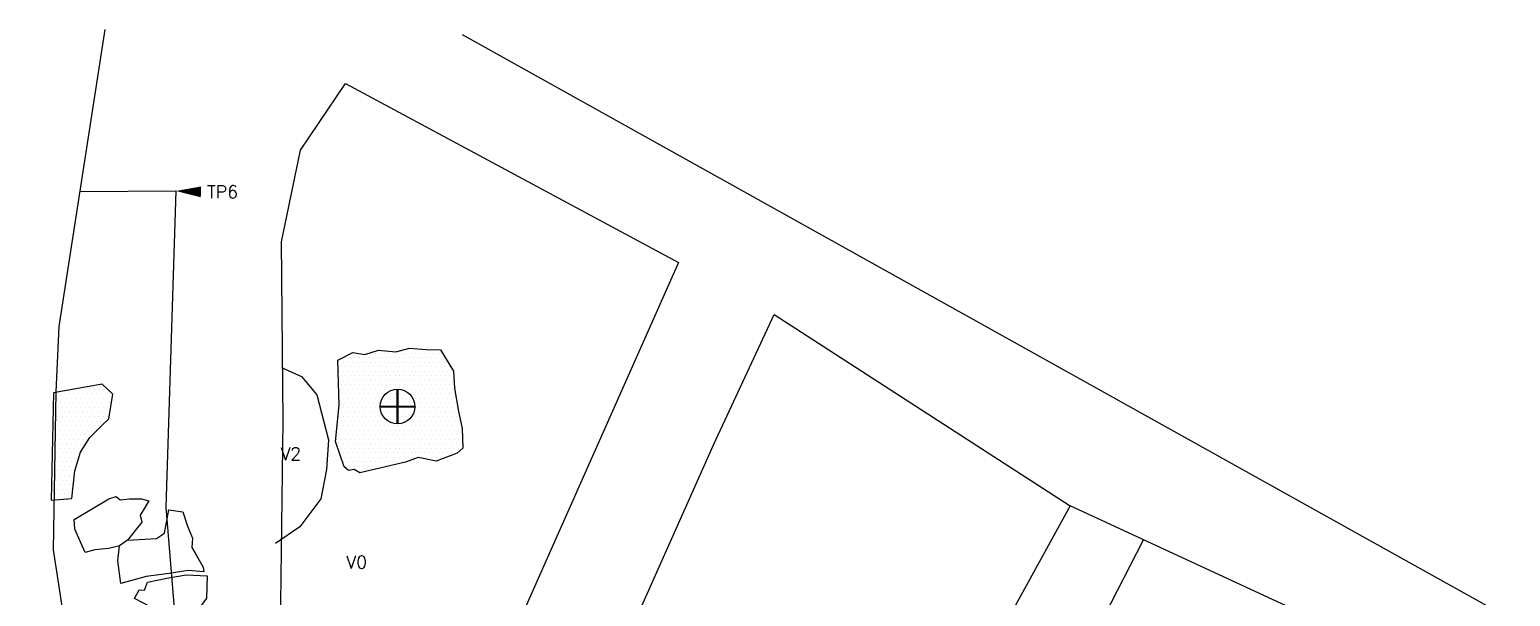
# Model space of a CAD drawing. Header units: metres. Extents: x -9.05 to -4.97, y -14.56 to -9.91.
# Drawn here: x -9.053 to -4.968, y -11.471 to -9.908 of the extents above; entities that cross this region are included whole.
import ezdxf

# ---------------------------------------------------------------- set-up
doc = ezdxf.new("R2010")
doc.units = ezdxf.units.M
doc.header["$LTSCALE"] = 25
doc.header["$MEASUREMENT"] = 0
doc.linetypes.add('STRICHPUNKTX2', pattern=[2, 1, -0.5, 0, -0.5])
doc.layers.get('0').update_dxf_attribs({"linetype": 'CONTINUOUS'})
for name, color, linetype in [('BEFUND', 1, 'CONTINUOUS'), ('FEUER', 1, 'CONTINUOUS'), ('GRABUNGSGRENZE', 3, 'STRICHPUNKTX2'), ('STEINE', 4, 'CONTINUOUS'), ('STEINESCHRAFF', 4, 'CONTINUOUS'), ('TPROFIL', 3, 'CONTINUOUS')]:
    doc.layers.add(name, color=color, linetype=linetype)
doc.styles.get("Standard").update_dxf_attribs({"font": 'txt.shx'})

# ---------------------------------------------------------------- blocks, each defined once
blk = doc.blocks.new('*X10')
at = {"color": 0}
for p, q in [((-818.125, -1081.25), (-818.125, -1081.25)), ((-816.875, -1081.25), (-816.875, -1081.25)), ((-816.25, -1080), (-816.25, -1080)), ((-815.625, -1081.25), (-815.625, -1081.25)), ((-814.375, -1081.25), (-814.375, -1081.25)), ((-813.125, -1081.25), (-813.125, -1081.25)), ((-811.875, -1081.25), (-811.875, -1081.25)), ((-811.25, -1080), (-811.25, -1080)), ((-810.625, -1081.25), (-810.625, -1081.25)), ((-810, -1080), (-810, -1080)), ((-809.375, -1081.25), (-809.375, -1081.25)), ((-808.75, -1080), (-808.75, -1080)), ((-808.125, -1081.25), (-808.125, -1081.25)), ((-807.5, -1080), (-807.5, -1080)), ((-806.875, -1081.25), (-806.875, -1081.25)), ((-806.25, -1080), (-806.25, -1080)), ((-805.625, -1081.25), (-805.625, -1081.25)), ((-805, -1080), (-805, -1080)), ((-804.375, -1081.25), (-804.375, -1081.25)), ((-803.75, -1080), (-803.75, -1080)), ((-803.125, -1081.25), (-803.125, -1081.25)), ((-802.5, -1080), (-802.5, -1080)), ((-801.875, -1081.25), (-801.875, -1081.25)), ((-801.25, -1080), (-801.25, -1080)), ((-800.625, -1078.75), (-800.625, -1078.75)), ((-800.625, -1081.25), (-800.625, -1081.25)), ((-800, -1080), (-800, -1080)), ((-799.375, -1078.75), (-799.375, -1078.75)), ((-799.375, -1081.25), (-799.375, -1081.25)), ((-798.75, -1080), (-798.75, -1080)), ((-798.125, -1081.25), (-798.125, -1081.25)), ((-797.5, -1080), (-797.5, -1080)), ((-796.875, -1081.25), (-796.875, -1081.25)), ((-796.25, -1080), (-796.25, -1080)), ((-795.625, -1081.25), (-795.625, -1081.25)), ((-795, -1080), (-795, -1080)), ((-794.375, -1081.25), (-794.375, -1081.25)), ((-793.75, -1080), (-793.75, -1080)), ((-793.125, -1081.25), (-793.125, -1081.25)), ((-792.5, -1080), (-792.5, -1080)), ((-791.875, -1081.25), (-791.875, -1081.25)), ((-790.625, -1081.25), (-790.625, -1081.25)), ((-820, -1082.5), (-820, -1082.5)), ((-820, -1085), (-820, -1085)), ((-819.375, -1083.75), (-819.375, -1083.75)), ((-819.375, -1086.25), (-819.375, -1086.25)), ((-818.75, -1082.5), (-818.75, -1082.5)), ((-818.75, -1085), (-818.75, -1085)), ((-818.125, -1083.75), (-818.125, -1083.75)), ((-818.125, -1086.25), (-818.125, -1086.25)), ((-817.5, -1082.5), (-817.5, -1082.5)), ((-817.5, -1085), (-817.5, -1085)), ((-816.875, -1083.75), (-816.875, -1083.75)), ((-816.875, -1086.25), (-816.875, -1086.25)), ((-816.25, -1082.5), (-816.25, -1082.5)), ((-816.25, -1085), (-816.25, -1085)), ((-815.625, -1083.75), (-815.625, -1083.75)), ((-815.625, -1086.25), (-815.625, -1086.25)), ((-815, -1082.5), (-815, -1082.5)), ((-815, -1085), (-815, -1085)), ((-814.375, -1083.75), (-814.375, -1083.75)), ((-814.375, -1086.25), (-814.375, -1086.25)), ((-813.75, -1082.5), (-813.75, -1082.5)), ((-813.75, -1085), (-813.75, -1085)), ((-813.125, -1083.75), (-813.125, -1083.75)), ((-813.125, -1086.25), (-813.125, -1086.25)), ((-812.5, -1082.5), (-812.5, -1082.5)), ((-812.5, -1085), (-812.5, -1085)), ((-811.875, -1083.75), (-811.875, -1083.75)), ((-811.875, -1086.25), (-811.875, -1086.25)), ((-811.25, -1082.5), (-811.25, -1082.5)), ((-811.25, -1085), (-811.25, -1085)), ((-810.625, -1083.75), (-810.625, -1083.75)), ((-810.625, -1086.25), (-810.625, -1086.25)), ((-810, -1082.5), (-810, -1082.5)), ((-810, -1085), (-810, -1085)), ((-809.375, -1083.75), (-809.375, -1083.75)), ((-809.375, -1086.25), (-809.375, -1086.25)), ((-808.75, -1082.5), (-808.75, -1082.5)), ((-808.75, -1085), (-808.75, -1085)), ((-808.125, -1083.75), (-808.125, -1083.75)), ((-808.125, -1086.25), (-808.125, -1086.25)), ((-807.5, -1082.5), (-807.5, -1082.5)), ((-807.5, -1085), (-807.5, -1085)), ((-806.875, -1083.75), (-806.875, -1083.75)), ((-806.875, -1086.25), (-806.875, -1086.25)), ((-806.25, -1082.5), (-806.25, -1082.5)), ((-806.25, -1085), (-806.25, -1085)), ((-805.625, -1083.75), (-805.625, -1083.75)), ((-805.625, -1086.25), (-805.625, -1086.25)), ((-805, -1082.5), (-805, -1082.5)), ((-805, -1085), (-805, -1085)), ((-804.375, -1083.75), (-804.375, -1083.75)), ((-804.375, -1086.25), (-804.375, -1086.25)), ((-803.75, -1082.5), (-803.75, -1082.5)), ((-803.75, -1085), (-803.75, -1085)), ((-803.125, -1083.75), (-803.125, -1083.75)), ((-803.125, -1086.25), (-803.125, -1086.25)), ((-802.5, -1082.5), (-802.5, -1082.5)), ((-802.5, -1085), (-802.5, -1085)), ((-801.875, -1083.75), (-801.875, -1083.75)), ((-801.875, -1086.25), (-801.875, -1086.25)), ((-801.25, -1082.5), (-801.25, -1082.5)), ((-801.25, -1085), (-801.25, -1085)), ((-800.625, -1083.75), (-800.625, -1083.75)), ((-800.625, -1086.25), (-800.625, -1086.25)), ((-800, -1082.5), (-800, -1082.5)), ((-800, -1085), (-800, -1085)), ((-799.375, -1083.75), (-799.375, -1083.75)), ((-799.375, -1086.25), (-799.375, -1086.25)), ((-798.75, -1082.5), (-798.75, -1082.5)), ((-798.75, -1085), (-798.75, -1085)), ((-798.125, -1083.75), (-798.125, -1083.75)), ((-798.125, -1086.25), (-798.125, -1086.25)), ((-797.5, -1082.5), (-797.5, -1082.5)), ((-797.5, -1085), (-797.5, -1085)), ((-796.875, -1083.75), (-796.875, -1083.75)), ((-796.875, -1086.25), (-796.875, -1086.25)), ((-796.25, -1082.5), (-796.25, -1082.5)), ((-796.25, -1085), (-796.25, -1085)), ((-795.625, -1083.75), (-795.625, -1083.75)), ((-795.625, -1086.25), (-795.625, -1086.25)), ((-795, -1082.5), (-795, -1082.5)), ((-795, -1085), (-795, -1085)), ((-794.375, -1083.75), (-794.375, -1083.75)), ((-794.375, -1086.25), (-794.375, -1086.25)), ((-793.75, -1082.5), (-793.75, -1082.5)), ((-793.75, -1085), (-793.75, -1085)), ((-793.125, -1083.75), (-793.125, -1083.75)), ((-793.125, -1086.25), (-793.125, -1086.25)), ((-792.5, -1082.5), (-792.5, -1082.5)), ((-792.5, -1085), (-792.5, -1085)), ((-791.875, -1083.75), (-791.875, -1083.75)), ((-791.875, -1086.25), (-791.875, -1086.25)), ((-791.25, -1082.5), (-791.25, -1082.5)), ((-791.25, -1085), (-791.25, -1085)), ((-790.625, -1083.75), (-790.625, -1083.75)), ((-790.625, -1086.25), (-790.625, -1086.25)), ((-790, -1082.5), (-790, -1082.5)), ((-790, -1085), (-790, -1085)), ((-789.375, -1083.75), (-789.375, -1083.75)), ((-789.375, -1086.25), (-789.375, -1086.25)), ((-788.75, -1085), (-788.75, -1085)), ((-892.5, -1090), (-892.5, -1090)), ((-891.25, -1090), (-891.25, -1090)), ((-890, -1090), (-890, -1090)), ((-888.75, -1090), (-888.75, -1090)), ((-887.5, -1090), (-887.5, -1090)), ((-886.25, -1090), (-886.25, -1090)), ((-885.625, -1088.75), (-885.625, -1088.75)), ((-885, -1090), (-885, -1090)), ((-820, -1087.5), (-820, -1087.5)), ((-819.375, -1088.75), (-819.375, -1088.75)), ((-818.75, -1087.5), (-818.75, -1087.5)), ((-818.75, -1090), (-818.75, -1090)), ((-818.125, -1088.75), (-818.125, -1088.75)), ((-817.5, -1087.5), (-817.5, -1087.5)), ((-817.5, -1090), (-817.5, -1090)), ((-816.875, -1088.75), (-816.875, -1088.75)), ((-816.25, -1087.5), (-816.25, -1087.5)), ((-816.25, -1090), (-816.25, -1090)), ((-815.625, -1088.75), (-815.625, -1088.75)), ((-815, -1087.5), (-815, -1087.5)), ((-815, -1090), (-815, -1090)), ((-814.375, -1088.75), (-814.375, -1088.75)), ((-813.75, -1087.5), (-813.75, -1087.5)), ((-813.75, -1090), (-813.75, -1090)), ((-813.125, -1088.75), (-813.125, -1088.75)), ((-812.5, -1087.5), (-812.5, -1087.5)), ((-812.5, -1090), (-812.5, -1090)), ((-811.875, -1088.75), (-811.875, -1088.75)), ((-811.25, -1087.5), (-811.25, -1087.5)), ((-811.25, -1090), (-811.25, -1090)), ((-810.625, -1088.75), (-810.625, -1088.75)), ((-810, -1087.5), (-810, -1087.5)), ((-810, -1090), (-810, -1090)), ((-809.375, -1088.75), (-809.375, -1088.75)), ((-808.75, -1087.5), (-808.75, -1087.5)), ((-808.75, -1090), (-808.75, -1090)), ((-808.125, -1088.75), (-808.125, -1088.75)), ((-807.5, -1087.5), (-807.5, -1087.5)), ((-807.5, -1090), (-807.5, -1090)), ((-806.875, -1088.75), (-806.875, -1088.75)), ((-806.25, -1087.5), (-806.25, -1087.5)), ((-806.25, -1090), (-806.25, -1090)), ((-805.625, -1088.75), (-805.625, -1088.75)), ((-805, -1087.5), (-805, -1087.5)), ((-805, -1090), (-805, -1090)), ((-804.375, -1088.75), (-804.375, -1088.75)), ((-803.75, -1087.5), (-803.75, -1087.5)), ((-803.75, -1090), (-803.75, -1090)), ((-803.125, -1088.75), (-803.125, -1088.75)), ((-802.5, -1087.5), (-802.5, -1087.5)), ((-802.5, -1090), (-802.5, -1090)), ((-801.875, -1088.75), (-801.875, -1088.75)), ((-801.25, -1087.5), (-801.25, -1087.5)), ((-801.25, -1090), (-801.25, -1090)), ((-800.625, -1088.75), (-800.625, -1088.75)), ((-800, -1087.5), (-800, -1087.5)), ((-800, -1090), (-800, -1090)), ((-799.375, -1088.75), (-799.375, -1088.75)), ((-798.75, -1087.5), (-798.75, -1087.5)), ((-798.75, -1090), (-798.75, -1090)), ((-798.125, -1088.75), (-798.125, -1088.75)), ((-797.5, -1087.5), (-797.5, -1087.5)), ((-797.5, -1090), (-797.5, -1090)), ((-796.875, -1088.75), (-796.875, -1088.75)), ((-796.25, -1087.5), (-796.25, -1087.5)), ((-796.25, -1090), (-796.25, -1090)), ((-795.625, -1088.75), (-795.625, -1088.75)), ((-795, -1087.5), (-795, -1087.5)), ((-795, -1090), (-795, -1090)), ((-794.375, -1088.75), (-794.375, -1088.75)), ((-793.75, -1087.5), (-793.75, -1087.5)), ((-793.75, -1090), (-793.75, -1090)), ((-793.125, -1088.75), (-793.125, -1088.75)), ((-792.5, -1087.5), (-792.5, -1087.5)), ((-792.5, -1090), (-792.5, -1090)), ((-791.875, -1088.75), (-791.875, -1088.75)), ((-791.25, -1087.5), (-791.25, -1087.5)), ((-791.25, -1090), (-791.25, -1090)), ((-790.625, -1088.75), (-790.625, -1088.75)), ((-790, -1087.5), (-790, -1087.5)), ((-790, -1090), (-790, -1090)), ((-789.375, -1088.75), (-789.375, -1088.75)), ((-788.75, -1087.5), (-788.75, -1087.5)), ((-788.75, -1090), (-788.75, -1090)), ((-898.125, -1091.25), (-898.125, -1091.25)), ((-898.125, -1093.75), (-898.125, -1093.75)), ((-897.5, -1092.5), (-897.5, -1092.5)), ((-896.875, -1091.25), (-896.875, -1091.25)), ((-896.875, -1093.75), (-896.875, -1093.75)), ((-896.25, -1092.5), (-896.25, -1092.5)), ((-895.625, -1091.25), (-895.625, -1091.25)), ((-895.625, -1093.75), (-895.625, -1093.75)), ((-895, -1092.5), (-895, -1092.5)), ((-894.375, -1091.25), (-894.375, -1091.25)), ((-894.375, -1093.75), (-894.375, -1093.75)), ((-893.75, -1092.5), (-893.75, -1092.5)), ((-893.125, -1091.25), (-893.125, -1091.25)), ((-893.125, -1093.75), (-893.125, -1093.75)), ((-892.5, -1092.5), (-892.5, -1092.5)), ((-891.875, -1091.25), (-891.875, -1091.25)), ((-891.875, -1093.75), (-891.875, -1093.75)), ((-891.25, -1092.5), (-891.25, -1092.5)), ((-890.625, -1091.25), (-890.625, -1091.25)), ((-890.625, -1093.75), (-890.625, -1093.75)), ((-890, -1092.5), (-890, -1092.5)), ((-889.375, -1091.25), (-889.375, -1091.25)), ((-889.375, -1093.75), (-889.375, -1093.75)), ((-888.75, -1092.5), (-888.75, -1092.5)), ((-888.125, -1091.25), (-888.125, -1091.25)), ((-888.125, -1093.75), (-888.125, -1093.75)), ((-887.5, -1092.5), (-887.5, -1092.5)), ((-886.875, -1091.25), (-886.875, -1091.25)), ((-886.875, -1093.75), (-886.875, -1093.75)), ((-886.25, -1092.5), (-886.25, -1092.5)), ((-885.625, -1091.25), (-885.625, -1091.25)), ((-885.625, -1093.75), (-885.625, -1093.75)), ((-885, -1092.5), (-885, -1092.5)), ((-884.375, -1091.25), (-884.375, -1091.25)), ((-884.375, -1093.75), (-884.375, -1093.75)), ((-883.75, -1092.5), (-883.75, -1092.5)), ((-883.125, -1091.25), (-883.125, -1091.25)), ((-883.125, -1093.75), (-883.125, -1093.75)), ((-819.375, -1091.25), (-819.375, -1091.25)), ((-819.375, -1093.75), (-819.375, -1093.75)), ((-818.75, -1092.5), (-818.75, -1092.5)), ((-818.125, -1091.25), (-818.125, -1091.25)), ((-818.125, -1093.75), (-818.125, -1093.75)), ((-817.5, -1092.5), (-817.5, -1092.5)), ((-816.875, -1091.25), (-816.875, -1091.25)), ((-816.875, -1093.75), (-816.875, -1093.75)), ((-816.25, -1092.5), (-816.25, -1092.5)), ((-815.625, -1091.25), (-815.625, -1091.25)), ((-815.625, -1093.75), (-815.625, -1093.75)), ((-815, -1092.5), (-815, -1092.5)), ((-814.375, -1091.25), (-814.375, -1091.25)), ((-814.375, -1093.75), (-814.375, -1093.75)), ((-813.75, -1092.5), (-813.75, -1092.5)), ((-813.125, -1091.25), (-813.125, -1091.25)), ((-813.125, -1093.75), (-813.125, -1093.75)), ((-812.5, -1092.5), (-812.5, -1092.5)), ((-811.875, -1091.25), (-811.875, -1091.25)), ((-811.875, -1093.75), (-811.875, -1093.75)), ((-811.25, -1092.5), (-811.25, -1092.5)), ((-810.625, -1091.25), (-810.625, -1091.25)), ((-810.625, -1093.75), (-810.625, -1093.75)), ((-810, -1092.5), (-810, -1092.5)), ((-809.375, -1091.25), (-809.375, -1091.25)), ((-809.375, -1093.75), (-809.375, -1093.75)), ((-808.75, -1092.5), (-808.75, -1092.5)), ((-808.125, -1091.25), (-808.125, -1091.25)), ((-808.125, -1093.75), (-808.125, -1093.75)), ((-807.5, -1092.5), (-807.5, -1092.5)), ((-806.875, -1091.25), (-806.875, -1091.25)), ((-806.875, -1093.75), (-806.875, -1093.75)), ((-806.25, -1092.5), (-806.25, -1092.5)), ((-805.625, -1091.25), (-805.625, -1091.25)), ((-805.625, -1093.75), (-805.625, -1093.75)), ((-805, -1092.5), (-805, -1092.5)), ((-804.375, -1091.25), (-804.375, -1091.25)), ((-804.375, -1093.75), (-804.375, -1093.75)), ((-803.75, -1092.5), (-803.75, -1092.5)), ((-803.125, -1091.25), (-803.125, -1091.25)), ((-803.125, -1093.75), (-803.125, -1093.75)), ((-802.5, -1092.5), (-802.5, -1092.5)), ((-801.875, -1091.25), (-801.875, -1091.25)), ((-801.875, -1093.75), (-801.875, -1093.75)), ((-801.25, -1092.5), (-801.25, -1092.5)), ((-800.625, -1091.25), (-800.625, -1091.25)), ((-800.625, -1093.75), (-800.625, -1093.75)), ((-800, -1092.5), (-800, -1092.5)), ((-799.375, -1091.25), (-799.375, -1091.25)), ((-799.375, -1093.75), (-799.375, -1093.75)), ((-798.75, -1092.5), (-798.75, -1092.5)), ((-798.125, -1091.25), (-798.125, -1091.25)), ((-798.125, -1093.75), (-798.125, -1093.75)), ((-797.5, -1092.5), (-797.5, -1092.5)), ((-796.875, -1091.25), (-796.875, -1091.25)), ((-796.875, -1093.75), (-796.875, -1093.75)), ((-796.25, -1092.5), (-796.25, -1092.5)), ((-795.625, -1091.25), (-795.625, -1091.25)), ((-795.625, -1093.75), (-795.625, -1093.75)), ((-795, -1092.5), (-795, -1092.5)), ((-794.375, -1091.25), (-794.375, -1091.25)), ((-794.375, -1093.75), (-794.375, -1093.75)), ((-793.75, -1092.5), (-793.75, -1092.5)), ((-793.125, -1091.25), (-793.125, -1091.25)), ((-793.125, -1093.75), (-793.125, -1093.75)), ((-792.5, -1092.5), (-792.5, -1092.5)), ((-791.875, -1091.25), (-791.875, -1091.25)), ((-791.875, -1093.75), (-791.875, -1093.75)), ((-791.25, -1092.5), (-791.25, -1092.5)), ((-790.625, -1091.25), (-790.625, -1091.25)), ((-790.625, -1093.75), (-790.625, -1093.75)), ((-790, -1092.5), (-790, -1092.5)), ((-789.375, -1091.25), (-789.375, -1091.25)), ((-789.375, -1093.75), (-789.375, -1093.75)), ((-788.75, -1092.5), (-788.75, -1092.5)), ((-788.125, -1091.25), (-788.125, -1091.25)), ((-788.125, -1093.75), (-788.125, -1093.75)), ((-898.75, -1095), (-898.75, -1095)), ((-898.75, -1097.5), (-898.75, -1097.5)), ((-898.125, -1096.25), (-898.125, -1096.25)), ((-897.5, -1095), (-897.5, -1095)), ((-897.5, -1097.5), (-897.5, -1097.5)), ((-896.875, -1096.25), (-896.875, -1096.25)), ((-896.25, -1095), (-896.25, -1095)), ((-896.25, -1097.5), (-896.25, -1097.5)), ((-895.625, -1096.25), (-895.625, -1096.25)), ((-895, -1095), (-895, -1095)), ((-895, -1097.5), (-895, -1097.5)), ((-894.375, -1096.25), (-894.375, -1096.25)), ((-893.75, -1095), (-893.75, -1095)), ((-893.75, -1097.5), (-893.75, -1097.5)), ((-893.125, -1096.25), (-893.125, -1096.25)), ((-892.5, -1095), (-892.5, -1095)), ((-892.5, -1097.5), (-892.5, -1097.5)), ((-891.875, -1096.25), (-891.875, -1096.25)), ((-891.25, -1095), (-891.25, -1095)), ((-891.25, -1097.5), (-891.25, -1097.5)), ((-890.625, -1096.25), (-890.625, -1096.25)), ((-890, -1095), (-890, -1095)), ((-890, -1097.5), (-890, -1097.5)), ((-889.375, -1096.25), (-889.375, -1096.25)), ((-888.75, -1095), (-888.75, -1095)), ((-888.75, -1097.5), (-888.75, -1097.5)), ((-888.125, -1096.25), (-888.125, -1096.25)), ((-887.5, -1095), (-887.5, -1095)), ((-887.5, -1097.5), (-887.5, -1097.5)), ((-886.875, -1096.25), (-886.875, -1096.25)), ((-886.25, -1095), (-886.25, -1095)), ((-886.25, -1097.5), (-886.25, -1097.5)), ((-885.625, -1096.25), (-885.625, -1096.25)), ((-885, -1095), (-885, -1095)), ((-885, -1097.5), (-885, -1097.5)), ((-884.375, -1096.25), (-884.375, -1096.25)), ((-883.75, -1095), (-883.75, -1095)), ((-883.75, -1097.5), (-883.75, -1097.5)), ((-820, -1097.5), (-820, -1097.5)), ((-819.375, -1096.25), (-819.375, -1096.25)), ((-818.75, -1095), (-818.75, -1095)), ((-818.75, -1097.5), (-818.75, -1097.5)), ((-818.125, -1096.25), (-818.125, -1096.25)), ((-817.5, -1095), (-817.5, -1095)), ((-817.5, -1097.5), (-817.5, -1097.5)), ((-816.875, -1096.25), (-816.875, -1096.25)), ((-816.25, -1095), (-816.25, -1095)), ((-816.25, -1097.5), (-816.25, -1097.5)), ((-815.625, -1096.25), (-815.625, -1096.25)), ((-815, -1095), (-815, -1095)), ((-815, -1097.5), (-815, -1097.5)), ((-814.375, -1096.25), (-814.375, -1096.25)), ((-813.75, -1095), (-813.75, -1095)), ((-813.75, -1097.5), (-813.75, -1097.5)), ((-813.125, -1096.25), (-813.125, -1096.25)), ((-812.5, -1095), (-812.5, -1095)), ((-812.5, -1097.5), (-812.5, -1097.5)), ((-811.875, -1096.25), (-811.875, -1096.25)), ((-811.25, -1095), (-811.25, -1095)), ((-811.25, -1097.5), (-811.25, -1097.5)), ((-810.625, -1096.25), (-810.625, -1096.25)), ((-810, -1095), (-810, -1095)), ((-810, -1097.5), (-810, -1097.5)), ((-809.375, -1096.25), (-809.375, -1096.25)), ((-808.75, -1095), (-808.75, -1095)), ((-808.75, -1097.5), (-808.75, -1097.5)), ((-808.125, -1096.25), (-808.125, -1096.25)), ((-807.5, -1095), (-807.5, -1095)), ((-807.5, -1097.5), (-807.5, -1097.5)), ((-806.875, -1096.25), (-806.875, -1096.25)), ((-806.25, -1095), (-806.25, -1095)), ((-806.25, -1097.5), (-806.25, -1097.5)), ((-805.625, -1096.25), (-805.625, -1096.25)), ((-805, -1095), (-805, -1095)), ((-805, -1097.5), (-805, -1097.5)), ((-804.375, -1096.25), (-804.375, -1096.25)), ((-803.75, -1095), (-803.75, -1095)), ((-803.75, -1097.5), (-803.75, -1097.5)), ((-803.125, -1096.25), (-803.125, -1096.25)), ((-802.5, -1095), (-802.5, -1095)), ((-802.5, -1097.5), (-802.5, -1097.5)), ((-801.875, -1096.25), (-801.875, -1096.25)), ((-801.25, -1095), (-801.25, -1095)), ((-801.25, -1097.5), (-801.25, -1097.5)), ((-800.625, -1096.25), (-800.625, -1096.25)), ((-800, -1095), (-800, -1095)), ((-800, -1097.5), (-800, -1097.5)), ((-799.375, -1096.25), (-799.375, -1096.25)), ((-798.75, -1095), (-798.75, -1095)), ((-798.75, -1097.5), (-798.75, -1097.5)), ((-798.125, -1096.25), (-798.125, -1096.25)), ((-797.5, -1095), (-797.5, -1095)), ((-797.5, -1097.5), (-797.5, -1097.5)), ((-796.875, -1096.25), (-796.875, -1096.25)), ((-796.25, -1095), (-796.25, -1095)), ((-796.25, -1097.5), (-796.25, -1097.5)), ((-795.625, -1096.25), (-795.625, -1096.25)), ((-795, -1095), (-795, -1095)), ((-795, -1097.5), (-795, -1097.5)), ((-794.375, -1096.25), (-794.375, -1096.25)), ((-793.75, -1095), (-793.75, -1095)), ((-793.75, -1097.5), (-793.75, -1097.5)), ((-793.125, -1096.25), (-793.125, -1096.25)), ((-792.5, -1095), (-792.5, -1095)), ((-792.5, -1097.5), (-792.5, -1097.5)), ((-791.875, -1096.25), (-791.875, -1096.25)), ((-791.25, -1095), (-791.25, -1095)), ((-791.25, -1097.5), (-791.25, -1097.5)), ((-790.625, -1096.25), (-790.625, -1096.25)), ((-790, -1095), (-790, -1095)), ((-790, -1097.5), (-790, -1097.5)), ((-789.375, -1096.25), (-789.375, -1096.25)), ((-788.75, -1095), (-788.75, -1095)), ((-788.75, -1097.5), (-788.75, -1097.5)), ((-788.125, -1096.25), (-788.125, -1096.25)), ((-787.5, -1095), (-787.5, -1095)), ((-787.5, -1097.5), (-787.5, -1097.5)), ((-898.75, -1100), (-898.75, -1100)), ((-898.75, -1102.5), (-898.75, -1102.5)), ((-898.125, -1098.75), (-898.125, -1098.75)), ((-898.125, -1101.25), (-898.125, -1101.25)), ((-897.5, -1100), (-897.5, -1100)), ((-897.5, -1102.5), (-897.5, -1102.5)), ((-896.875, -1098.75), (-896.875, -1098.75)), ((-896.875, -1101.25), (-896.875, -1101.25)), ((-896.25, -1100), (-896.25, -1100)), ((-896.25, -1102.5), (-896.25, -1102.5)), ((-895.625, -1098.75), (-895.625, -1098.75)), ((-895.625, -1101.25), (-895.625, -1101.25)), ((-895, -1100), (-895, -1100)), ((-895, -1102.5), (-895, -1102.5)), ((-894.375, -1098.75), (-894.375, -1098.75)), ((-894.375, -1101.25), (-894.375, -1101.25)), ((-893.75, -1100), (-893.75, -1100)), ((-893.75, -1102.5), (-893.75, -1102.5)), ((-893.125, -1098.75), (-893.125, -1098.75)), ((-893.125, -1101.25), (-893.125, -1101.25)), ((-892.5, -1100), (-892.5, -1100)), ((-892.5, -1102.5), (-892.5, -1102.5)), ((-891.875, -1098.75), (-891.875, -1098.75)), ((-891.875, -1101.25), (-891.875, -1101.25)), ((-891.25, -1100), (-891.25, -1100)), ((-891.25, -1102.5), (-891.25, -1102.5)), ((-890.625, -1098.75), (-890.625, -1098.75)), ((-890.625, -1101.25), (-890.625, -1101.25)), ((-890, -1100), (-890, -1100)), ((-890, -1102.5), (-890, -1102.5)), ((-889.375, -1098.75), (-889.375, -1098.75)), ((-889.375, -1101.25), (-889.375, -1101.25)), ((-888.75, -1100), (-888.75, -1100)), ((-888.75, -1102.5), (-888.75, -1102.5)), ((-888.125, -1098.75), (-888.125, -1098.75)), ((-888.125, -1101.25), (-888.125, -1101.25)), ((-887.5, -1100), (-887.5, -1100)), ((-886.875, -1098.75), (-886.875, -1098.75)), ((-886.875, -1101.25), (-886.875, -1101.25)), ((-886.25, -1100), (-886.25, -1100)), ((-885.625, -1098.75), (-885.625, -1098.75)), ((-884.375, -1098.75), (-884.375, -1098.75)), ((-820, -1100), (-820, -1100)), ((-820, -1102.5), (-820, -1102.5)), ((-819.375, -1098.75), (-819.375, -1098.75)), ((-819.375, -1101.25), (-819.375, -1101.25)), ((-818.75, -1100), (-818.75, -1100)), ((-818.75, -1102.5), (-818.75, -1102.5)), ((-818.125, -1098.75), (-818.125, -1098.75)), ((-818.125, -1101.25), (-818.125, -1101.25)), ((-817.5, -1100), (-817.5, -1100)), ((-817.5, -1102.5), (-817.5, -1102.5)), ((-816.875, -1098.75), (-816.875, -1098.75)), ((-816.875, -1101.25), (-816.875, -1101.25)), ((-816.25, -1100), (-816.25, -1100)), ((-816.25, -1102.5), (-816.25, -1102.5)), ((-815.625, -1098.75), (-815.625, -1098.75)), ((-815.625, -1101.25), (-815.625, -1101.25)), ((-815, -1100), (-815, -1100)), ((-815, -1102.5), (-815, -1102.5)), ((-814.375, -1098.75), (-814.375, -1098.75)), ((-814.375, -1101.25), (-814.375, -1101.25)), ((-813.75, -1100), (-813.75, -1100)), ((-813.75, -1102.5), (-813.75, -1102.5)), ((-813.125, -1098.75), (-813.125, -1098.75)), ((-813.125, -1101.25), (-813.125, -1101.25)), ((-812.5, -1100), (-812.5, -1100)), ((-812.5, -1102.5), (-812.5, -1102.5)), ((-811.875, -1098.75), (-811.875, -1098.75)), ((-811.875, -1101.25), (-811.875, -1101.25)), ((-811.25, -1100), (-811.25, -1100)), ((-811.25, -1102.5), (-811.25, -1102.5)), ((-810.625, -1098.75), (-810.625, -1098.75)), ((-810.625, -1101.25), (-810.625, -1101.25)), ((-810, -1100), (-810, -1100)), ((-810, -1102.5), (-810, -1102.5)), ((-809.375, -1098.75), (-809.375, -1098.75)), ((-809.375, -1101.25), (-809.375, -1101.25)), ((-808.75, -1100), (-808.75, -1100)), ((-808.75, -1102.5), (-808.75, -1102.5)), ((-808.125, -1098.75), (-808.125, -1098.75)), ((-808.125, -1101.25), (-808.125, -1101.25)), ((-807.5, -1100), (-807.5, -1100)), ((-807.5, -1102.5), (-807.5, -1102.5)), ((-806.875, -1098.75), (-806.875, -1098.75)), ((-806.875, -1101.25), (-806.875, -1101.25)), ((-806.25, -1100), (-806.25, -1100)), ((-806.25, -1102.5), (-806.25, -1102.5)), ((-805.625, -1098.75), (-805.625, -1098.75)), ((-805.625, -1101.25), (-805.625, -1101.25)), ((-805, -1100), (-805, -1100)), ((-805, -1102.5), (-805, -1102.5)), ((-804.375, -1098.75), (-804.375, -1098.75)), ((-804.375, -1101.25), (-804.375, -1101.25)), ((-803.75, -1100), (-803.75, -1100)), ((-803.75, -1102.5), (-803.75, -1102.5)), ((-803.125, -1098.75), (-803.125, -1098.75)), ((-803.125, -1101.25), (-803.125, -1101.25)), ((-802.5, -1100), (-802.5, -1100)), ((-802.5, -1102.5), (-802.5, -1102.5)), ((-801.875, -1098.75), (-801.875, -1098.75)), ((-801.875, -1101.25), (-801.875, -1101.25)), ((-801.25, -1100), (-801.25, -1100)), ((-801.25, -1102.5), (-801.25, -1102.5)), ((-800.625, -1098.75), (-800.625, -1098.75)), ((-800.625, -1101.25), (-800.625, -1101.25)), ((-800, -1100), (-800, -1100)), ((-800, -1102.5), (-800, -1102.5)), ((-799.375, -1098.75), (-799.375, -1098.75)), ((-799.375, -1101.25), (-799.375, -1101.25)), ((-798.75, -1100), (-798.75, -1100)), ((-798.75, -1102.5), (-798.75, -1102.5)), ((-798.125, -1098.75), (-798.125, -1098.75)), ((-798.125, -1101.25), (-798.125, -1101.25)), ((-797.5, -1100), (-797.5, -1100)), ((-797.5, -1102.5), (-797.5, -1102.5)), ((-796.875, -1098.75), (-796.875, -1098.75)), ((-796.875, -1101.25), (-796.875, -1101.25)), ((-796.25, -1100), (-796.25, -1100)), ((-796.25, -1102.5), (-796.25, -1102.5)), ((-795.625, -1098.75), (-795.625, -1098.75)), ((-795.625, -1101.25), (-795.625, -1101.25)), ((-795, -1100), (-795, -1100)), ((-795, -1102.5), (-795, -1102.5)), ((-794.375, -1098.75), (-794.375, -1098.75)), ((-794.375, -1101.25), (-794.375, -1101.25)), ((-793.75, -1100), (-793.75, -1100)), ((-793.75, -1102.5), (-793.75, -1102.5)), ((-793.125, -1098.75), (-793.125, -1098.75)), ((-793.125, -1101.25), (-793.125, -1101.25)), ((-792.5, -1100), (-792.5, -1100)), ((-792.5, -1102.5), (-792.5, -1102.5)), ((-791.875, -1098.75), (-791.875, -1098.75)), ((-791.875, -1101.25), (-791.875, -1101.25)), ((-791.25, -1100), (-791.25, -1100)), ((-791.25, -1102.5), (-791.25, -1102.5)), ((-790.625, -1098.75), (-790.625, -1098.75)), ((-790.625, -1101.25), (-790.625, -1101.25)), ((-790, -1100), (-790, -1100)), ((-790, -1102.5), (-790, -1102.5)), ((-789.375, -1098.75), (-789.375, -1098.75)), ((-789.375, -1101.25), (-789.375, -1101.25)), ((-788.75, -1100), (-788.75, -1100)), ((-788.75, -1102.5), (-788.75, -1102.5)), ((-788.125, -1098.75), (-788.125, -1098.75)), ((-788.125, -1101.25), (-788.125, -1101.25)), ((-787.5, -1100), (-787.5, -1100)), ((-787.5, -1102.5), (-787.5, -1102.5)), ((-786.875, -1098.75), (-786.875, -1098.75)), ((-786.875, -1101.25), (-786.875, -1101.25)), ((-786.25, -1100), (-786.25, -1100)), ((-786.25, -1102.5), (-786.25, -1102.5)), ((-898.75, -1105), (-898.75, -1105)), ((-898.125, -1103.75), (-898.125, -1103.75)), ((-898.125, -1106.25), (-898.125, -1106.25)), ((-897.5, -1105), (-897.5, -1105)), ((-896.875, -1103.75), (-896.875, -1103.75)), ((-896.875, -1106.25), (-896.875, -1106.25)), ((-896.25, -1105), (-896.25, -1105)), ((-895.625, -1103.75), (-895.625, -1103.75)), ((-895.625, -1106.25), (-895.625, -1106.25)), ((-895, -1105), (-895, -1105)), ((-894.375, -1103.75), (-894.375, -1103.75)), ((-894.375, -1106.25), (-894.375, -1106.25)), ((-893.75, -1105), (-893.75, -1105)), ((-893.125, -1103.75), (-893.125, -1103.75)), ((-893.125, -1106.25), (-893.125, -1106.25)), ((-892.5, -1105), (-892.5, -1105)), ((-891.875, -1103.75), (-891.875, -1103.75)), ((-891.875, -1106.25), (-891.875, -1106.25)), ((-891.25, -1105), (-891.25, -1105)), ((-890.625, -1103.75), (-890.625, -1103.75)), ((-890.625, -1106.25), (-890.625, -1106.25)), ((-890, -1105), (-890, -1105)), ((-889.375, -1103.75), (-889.375, -1103.75)), ((-820.625, -1103.75), (-820.625, -1103.75)), ((-820, -1105), (-820, -1105)), ((-819.375, -1103.75), (-819.375, -1103.75)), ((-819.375, -1106.25), (-819.375, -1106.25)), ((-818.75, -1105), (-818.75, -1105)), ((-818.125, -1103.75), (-818.125, -1103.75)), ((-818.125, -1106.25), (-818.125, -1106.25)), ((-817.5, -1105), (-817.5, -1105)), ((-816.875, -1103.75), (-816.875, -1103.75)), ((-816.875, -1106.25), (-816.875, -1106.25)), ((-816.25, -1105), (-816.25, -1105)), ((-815.625, -1103.75), (-815.625, -1103.75)), ((-815.625, -1106.25), (-815.625, -1106.25)), ((-815, -1105), (-815, -1105)), ((-814.375, -1103.75), (-814.375, -1103.75)), ((-814.375, -1106.25), (-814.375, -1106.25)), ((-813.75, -1105), (-813.75, -1105)), ((-813.125, -1103.75), (-813.125, -1103.75)), ((-813.125, -1106.25), (-813.125, -1106.25)), ((-812.5, -1105), (-812.5, -1105)), ((-811.875, -1103.75), (-811.875, -1103.75)), ((-811.875, -1106.25), (-811.875, -1106.25)), ((-811.25, -1105), (-811.25, -1105)), ((-810.625, -1103.75), (-810.625, -1103.75)), ((-810.625, -1106.25), (-810.625, -1106.25)), ((-810, -1105), (-810, -1105)), ((-809.375, -1103.75), (-809.375, -1103.75)), ((-809.375, -1106.25), (-809.375, -1106.25)), ((-808.75, -1105), (-808.75, -1105)), ((-808.125, -1103.75), (-808.125, -1103.75)), ((-808.125, -1106.25), (-808.125, -1106.25)), ((-807.5, -1105), (-807.5, -1105)), ((-806.875, -1103.75), (-806.875, -1103.75)), ((-806.875, -1106.25), (-806.875, -1106.25)), ((-806.25, -1105), (-806.25, -1105)), ((-805.625, -1103.75), (-805.625, -1103.75)), ((-805.625, -1106.25), (-805.625, -1106.25)), ((-805, -1105), (-805, -1105)), ((-804.375, -1103.75), (-804.375, -1103.75)), ((-804.375, -1106.25), (-804.375, -1106.25)), ((-803.75, -1105), (-803.75, -1105)), ((-803.125, -1103.75), (-803.125, -1103.75)), ((-803.125, -1106.25), (-803.125, -1106.25)), ((-802.5, -1105), (-802.5, -1105)), ((-801.875, -1103.75), (-801.875, -1103.75)), ((-801.875, -1106.25), (-801.875, -1106.25)), ((-801.25, -1105), (-801.25, -1105)), ((-800.625, -1103.75), (-800.625, -1103.75)), ((-800.625, -1106.25), (-800.625, -1106.25)), ((-800, -1105), (-800, -1105)), ((-799.375, -1103.75), (-799.375, -1103.75)), ((-799.375, -1106.25), (-799.375, -1106.25)), ((-798.75, -1105), (-798.75, -1105)), ((-798.125, -1103.75), (-798.125, -1103.75)), ((-798.125, -1106.25), (-798.125, -1106.25)), ((-797.5, -1105), (-797.5, -1105)), ((-796.875, -1103.75), (-796.875, -1103.75)), ((-796.875, -1106.25), (-796.875, -1106.25)), ((-796.25, -1105), (-796.25, -1105)), ((-795.625, -1103.75), (-795.625, -1103.75)), ((-795.625, -1106.25), (-795.625, -1106.25)), ((-795, -1105), (-795, -1105)), ((-794.375, -1103.75), (-794.375, -1103.75)), ((-794.375, -1106.25), (-794.375, -1106.25)), ((-793.75, -1105), (-793.75, -1105)), ((-793.125, -1103.75), (-793.125, -1103.75)), ((-793.125, -1106.25), (-793.125, -1106.25)), ((-792.5, -1105), (-792.5, -1105)), ((-791.875, -1103.75), (-791.875, -1103.75)), ((-791.875, -1106.25), (-791.875, -1106.25)), ((-791.25, -1105), (-791.25, -1105)), ((-790.625, -1103.75), (-790.625, -1103.75)), ((-790.625, -1106.25), (-790.625, -1106.25)), ((-790, -1105), (-790, -1105)), ((-789.375, -1103.75), (-789.375, -1103.75)), ((-789.375, -1106.25), (-789.375, -1106.25)), ((-788.75, -1105), (-788.75, -1105)), ((-788.125, -1103.75), (-788.125, -1103.75)), ((-788.125, -1106.25), (-788.125, -1106.25)), ((-787.5, -1105), (-787.5, -1105)), ((-786.875, -1103.75), (-786.875, -1103.75)), ((-786.875, -1106.25), (-786.875, -1106.25)), ((-786.25, -1105), (-786.25, -1105)), ((-898.75, -1107.5), (-898.75, -1107.5)), ((-898.75, -1110), (-898.75, -1110)), ((-898.125, -1108.75), (-898.125, -1108.75)), ((-897.5, -1107.5), (-897.5, -1107.5)), ((-897.5, -1110), (-897.5, -1110)), ((-896.875, -1108.75), (-896.875, -1108.75)), ((-896.25, -1107.5), (-896.25, -1107.5)), ((-896.25, -1110), (-896.25, -1110)), ((-895.625, -1108.75), (-895.625, -1108.75)), ((-895, -1107.5), (-895, -1107.5)), ((-895, -1110), (-895, -1110)), ((-894.375, -1108.75), (-894.375, -1108.75)), ((-893.75, -1107.5), (-893.75, -1107.5)), ((-893.75, -1110), (-893.75, -1110)), ((-893.125, -1108.75), (-893.125, -1108.75)), ((-892.5, -1107.5), (-892.5, -1107.5)), ((-892.5, -1110), (-892.5, -1110)), ((-891.875, -1108.75), (-891.875, -1108.75)), ((-891.25, -1107.5), (-891.25, -1107.5)), ((-818.75, -1107.5), (-818.75, -1107.5)), ((-818.75, -1110), (-818.75, -1110)), ((-818.125, -1108.75), (-818.125, -1108.75)), ((-817.5, -1107.5), (-817.5, -1107.5)), ((-817.5, -1110), (-817.5, -1110)), ((-816.875, -1108.75), (-816.875, -1108.75)), ((-816.25, -1107.5), (-816.25, -1107.5)), ((-816.25, -1110), (-816.25, -1110)), ((-815.625, -1108.75), (-815.625, -1108.75)), ((-815, -1107.5), (-815, -1107.5)), ((-815, -1110), (-815, -1110)), ((-814.375, -1108.75), (-814.375, -1108.75)), ((-813.75, -1107.5), (-813.75, -1107.5)), ((-813.75, -1110), (-813.75, -1110)), ((-813.125, -1108.75), (-813.125, -1108.75)), ((-812.5, -1107.5), (-812.5, -1107.5)), ((-812.5, -1110), (-812.5, -1110)), ((-811.875, -1108.75), (-811.875, -1108.75)), ((-811.25, -1107.5), (-811.25, -1107.5)), ((-811.25, -1110), (-811.25, -1110)), ((-810.625, -1108.75), (-810.625, -1108.75)), ((-810, -1107.5), (-810, -1107.5)), ((-810, -1110), (-810, -1110)), ((-809.375, -1108.75), (-809.375, -1108.75)), ((-808.75, -1107.5), (-808.75, -1107.5)), ((-808.75, -1110), (-808.75, -1110)), ((-808.125, -1108.75), (-808.125, -1108.75)), ((-807.5, -1107.5), (-807.5, -1107.5)), ((-807.5, -1110), (-807.5, -1110)), ((-806.875, -1108.75), (-806.875, -1108.75)), ((-806.25, -1107.5), (-806.25, -1107.5)), ((-806.25, -1110), (-806.25, -1110)), ((-805.625, -1108.75), (-805.625, -1108.75)), ((-805, -1107.5), (-805, -1107.5)), ((-805, -1110), (-805, -1110)), ((-804.375, -1108.75), (-804.375, -1108.75)), ((-803.75, -1107.5), (-803.75, -1107.5)), ((-803.75, -1110), (-803.75, -1110)), ((-803.125, -1108.75), (-803.125, -1108.75)), ((-802.5, -1107.5), (-802.5, -1107.5)), ((-802.5, -1110), (-802.5, -1110)), ((-801.875, -1108.75), (-801.875, -1108.75)), ((-801.25, -1107.5), (-801.25, -1107.5)), ((-800.625, -1108.75), (-800.625, -1108.75)), ((-800, -1107.5), (-800, -1107.5)), ((-799.375, -1108.75), (-799.375, -1108.75)), ((-798.75, -1107.5), (-798.75, -1107.5)), ((-798.125, -1108.75), (-798.125, -1108.75)), ((-797.5, -1107.5), (-797.5, -1107.5)), ((-796.875, -1108.75), (-796.875, -1108.75)), ((-796.25, -1107.5), (-796.25, -1107.5)), ((-795.625, -1108.75), (-795.625, -1108.75)), ((-795, -1107.5), (-795, -1107.5)), ((-794.375, -1108.75), (-794.375, -1108.75)), ((-793.75, -1107.5), (-793.75, -1107.5)), ((-793.125, -1108.75), (-793.125, -1108.75)), ((-792.5, -1107.5), (-792.5, -1107.5)), ((-791.875, -1108.75), (-791.875, -1108.75)), ((-791.25, -1107.5), (-791.25, -1107.5)), ((-790.625, -1108.75), (-790.625, -1108.75)), ((-790, -1107.5), (-790, -1107.5)), ((-788.75, -1107.5), (-788.75, -1107.5)), ((-787.5, -1107.5), (-787.5, -1107.5)), ((-898.75, -1112.5), (-898.75, -1112.5)), ((-898.75, -1115), (-898.75, -1115)), ((-898.125, -1111.25), (-898.125, -1111.25)), ((-898.125, -1113.75), (-898.125, -1113.75)), ((-897.5, -1112.5), (-897.5, -1112.5)), ((-897.5, -1115), (-897.5, -1115)), ((-896.875, -1111.25), (-896.875, -1111.25)), ((-896.875, -1113.75), (-896.875, -1113.75)), ((-896.25, -1112.5), (-896.25, -1112.5)), ((-896.25, -1115), (-896.25, -1115)), ((-895.625, -1111.25), (-895.625, -1111.25)), ((-895.625, -1113.75), (-895.625, -1113.75)), ((-895, -1112.5), (-895, -1112.5)), ((-895, -1115), (-895, -1115)), ((-894.375, -1111.25), (-894.375, -1111.25)), ((-894.375, -1113.75), (-894.375, -1113.75)), ((-893.75, -1112.5), (-893.75, -1112.5)), ((-893.75, -1115), (-893.75, -1115)), ((-893.125, -1111.25), (-893.125, -1111.25)), ((-893.125, -1113.75), (-893.125, -1113.75)), ((-818.125, -1111.25), (-818.125, -1111.25)), ((-816.875, -1111.25), (-816.875, -1111.25)), ((-815.625, -1111.25), (-815.625, -1111.25)), ((-815, -1112.5), (-815, -1112.5)), ((-814.375, -1111.25), (-814.375, -1111.25)), ((-813.75, -1112.5), (-813.75, -1112.5)), ((-813.125, -1111.25), (-813.125, -1111.25)), ((-812.5, -1112.5), (-812.5, -1112.5)), ((-811.875, -1111.25), (-811.875, -1111.25)), ((-810.625, -1111.25), (-810.625, -1111.25)), ((-809.375, -1111.25), (-809.375, -1111.25)), ((-808.125, -1111.25), (-808.125, -1111.25)), ((-806.875, -1111.25), (-806.875, -1111.25)), ((-898.75, -1117.5), (-898.75, -1117.5)), ((-898.125, -1116.25), (-898.125, -1116.25)), ((-898.125, -1118.75), (-898.125, -1118.75)), ((-897.5, -1117.5), (-897.5, -1117.5)), ((-896.875, -1116.25), (-896.875, -1116.25)), ((-896.875, -1118.75), (-896.875, -1118.75)), ((-896.25, -1117.5), (-896.25, -1117.5)), ((-895.625, -1116.25), (-895.625, -1116.25)), ((-895.625, -1118.75), (-895.625, -1118.75)), ((-895, -1117.5), (-895, -1117.5)), ((-894.375, -1116.25), (-894.375, -1116.25)), ((-894.375, -1118.75), (-894.375, -1118.75)), ((-893.75, -1117.5), (-893.75, -1117.5)), ((-898.75, -1120), (-898.75, -1120)), ((-897.5, -1120), (-897.5, -1120)), ((-896.25, -1120), (-896.25, -1120)), ((-895, -1120), (-895, -1120)), ((-893.75, -1120), (-893.75, -1120))]:
    blk.add_line(p, q, dxfattribs=at)
blk = doc.blocks.new('PFEIL')
at = {"layer": 'TPROFIL'}
blk.add_lwpolyline([(0, 0, 0, 3, 0), (6.54, -2.37, 3, 3, 0)], format="xyseb", dxfattribs=at)
blk = doc.blocks.new('LB')
at = {"layer": 'FEUER', "const_width": 0.1}
for points in [[(0, 0), (0, -1.6)], [(-0.8, -0.8), (0.8, -0.8)]]:
    blk.add_lwpolyline(points, dxfattribs=at)

msp = doc.modelspace()

# ---------------------------------------------------------------- linework, layer by layer
at = {"layer": 'BEFUND'}
msp.add_lwpolyline([(-8.3584, -10.8394), (-8.303, -10.8648), (-8.2607, -10.9151), (-8.2281, -11.0391), (-8.2341, -11.121), (-8.2498, -11.2019), (-8.3072, -11.2787), (-8.3748, -11.3255)], dxfattribs=at)
at = {"layer": 'GRABUNGSGRENZE', "flags": 128}
for points in [[(-8.8457, -9.9082), (-8.9722, -10.7269), (-8.9807, -10.9069), (-8.9876, -11.3427), (-8.9544, -11.5573), (-8.9517, -11.7668), (-8.9621, -12.1354), (-8.9685, -12.4054), (-8.9896, -12.7451), (-9.0528, -13.3635), (-8.3239, -13.6279), (-7.8072, -13.7572)], [(-8.9147, -10.3548), (-8.6496, -10.353), (-8.677, -11.2245), (-8.638, -11.703), (-8.6153, -12.0818), (-8.447, -12.1005), (-8.3667, -12.0623), (-8.3532, -10.9868), (-8.3581, -10.4936), (-8.3054, -10.2409), (-8.181, -10.0567), (-7.8015, -10.2608), (-7.2628, -10.5503), (-7.7888, -11.7324), (-7.8293, -11.9272), (-8.1792, -12.5869), (-8.3528, -13.0208), (-8.5184, -13.3102), (-8.5753, -13.5367)], [(-8.3239, -13.6279), (-8.1438, -13.1142), (-8.006, -13.0119), (-7.8416, -12.5974), (-7.7182, -12.3878), (-7.5837, -12.0262), (-7.5634, -11.9117), (-7.3786, -11.5302), (-7.1659, -11.0516), (-6.9993, -10.694), (-6.1823, -11.2213), (-6.4657, -11.7355), (-6.5444, -11.9593), (-6.586, -12.0794), (-6.7048, -12.3245), (-6.8293, -12.4878), (-6.9517, -12.6008), (-7.0102, -12.6486), (-7.0513, -12.7382), (-7.0904, -12.8536), (-7.2392, -13.018), (-7.2158, -13.1181), (-7.1974, -13.2554), (-7.208, -13.3403), (-7.2399, -13.4517), (-7.2638, -13.5519), (-7.3466, -13.7019)], [(-7.1472, -13.6896), (-7.0401, -13.4638), (-6.8958, -13.2893), (-6.7684, -12.9566), (-6.5867, -12.5411), (-6.5456, -12.4317), (-6.3597, -12.0522), (-5.9804, -11.3146)]]:
    msp.add_lwpolyline(points, dxfattribs=at)
at = {"layer": 'GRABUNGSGRENZE'}
for points in [[(-7.8597, -9.9212), (-4.9684, -11.5328)], [(-5.2456, -11.6545), (-6.1823, -11.2213)]]:
    msp.add_lwpolyline(points, dxfattribs=at)
at = {"layer": 'STEINE'}
for points in [[(-8.2023, -10.8194), (-8.1611, -10.7981), (-8.1281, -10.8041), (-8.09, -10.7924), (-8.0422, -10.797), (-8.005, -10.7863), (-7.9598, -10.7903), (-7.9191, -10.7908), (-7.8835, -10.8502), (-7.8809, -10.897), (-7.8702, -10.9611), (-7.8595, -11.0084), (-7.8574, -11.0623), (-7.8737, -11.076), (-7.9316, -11.0984), (-7.9814, -11.0883), (-8.0155, -11.101), (-8.1416, -11.1306), (-8.1579, -11.1209), (-8.1731, -11.124), (-8.1848, -11.1133), (-8.2088, -11.0437), (-8.1987, -10.9435), (-8.2023, -10.8194)], [(-8.912, -11.0737), (-8.8871, -11.033), (-8.8536, -10.9994), (-8.8342, -10.9816), (-8.8236, -10.9134), (-8.8526, -10.8855), (-8.9868, -10.91), (-8.9932, -11.2059), (-8.9363, -11.2013), (-8.9282, -11.125), (-8.912, -11.0737)], [(-8.9296, -11.2593), (-8.8346, -11.2018), (-8.8138, -11.1956), (-8.8031, -11.2043), (-8.7771, -11.2022), (-8.7446, -11.2017), (-8.7243, -11.2078), (-8.739, -11.2322), (-8.7476, -11.2469), (-8.7435, -11.2663), (-8.7832, -11.3156), (-8.8045, -11.3319), (-8.834, -11.339), (-8.8726, -11.3426), (-8.8996, -11.3498), (-8.9276, -11.2852), (-8.9296, -11.2593)], [(-8.7832, -11.3156), (-8.7028, -11.311), (-8.6805, -11.2967), (-8.6683, -11.2321), (-8.6302, -11.2377), (-8.6174, -11.2774), (-8.6037, -11.3104), (-8.6052, -11.3358), (-8.5925, -11.3582), (-8.5741, -11.3907), (-8.5721, -11.4034), (-8.6158, -11.3999), (-8.6682, -11.4076), (-8.7317, -11.4163), (-8.8009, -11.4351), (-8.8091, -11.3731), (-8.8045, -11.3319)], [(-8.7632, -11.4763), (-8.751, -11.4524), (-8.7358, -11.4534), (-8.7277, -11.4315), (-8.6743, -11.4203), (-8.6209, -11.4111), (-8.5634, -11.4146), (-8.5649, -11.4761), (-8.5959, -11.5194), (-8.6259, -11.5123), (-8.6478, -11.5174), (-8.6773, -11.5276), (-8.7174, -11.5007), (-8.7632, -11.4763)]]:
    msp.add_lwpolyline(points, dxfattribs=at)
msp.add_circle((-8.0379, -10.9475), 0.048, dxfattribs=at)

# ---------------------------------------------------------------- block references
at = {"layer": 'STEINE', "xscale": 0.06, "yscale": 0.06, "zscale": 0.06, "rotation": 180}
msp.add_blockref('LB', (-8.0379, -10.9959), dxfattribs=at)
at = {"layer": 'STEINESCHRAFF', "xscale": 0.01, "yscale": 0.01, "zscale": 0.01}
msp.add_blockref('*X10', (0, 0), dxfattribs=at)
at = {"layer": 'TPROFIL', "xscale": 0.01, "yscale": 0.01, "zscale": 0.01, "rotation": 17.79591427599334}
msp.add_blockref('PFEIL', (-8.6496, -10.353), dxfattribs=at)

# ---------------------------------------------------------------- texts
at = {"layer": 'BEFUND'}
for s, p in [('V2', (-8.3608, -11.0952)), ('V0', (-8.179, -11.394))]:
    msp.add_text(s, height=0.035, dxfattribs=at).set_placement(p)
at = {"layer": 'TPROFIL'}
msp.add_text('TP6', height=0.035, dxfattribs=at).set_placement((-8.5632, -10.3729))

doc.saveas('drawing.dxf')
